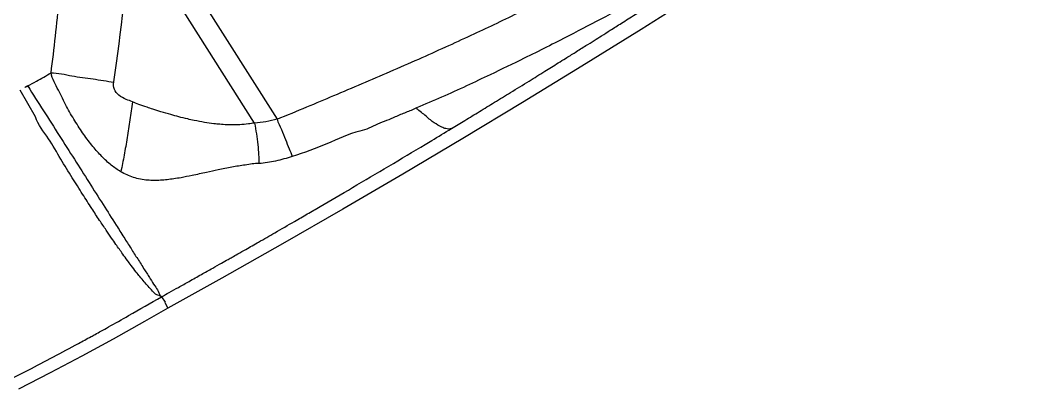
# Model space of a CAD drawing. Header units: millimetres. Extents: x 1145859089 to 1147511753, y -1047484727 to -1047247487.
# Drawn here: x 1146328597.6 to 1146328680.7, y -1047439536.4 to -1047439505.3 of the extents above; entities that cross this region are included whole.
import ezdxf
from ezdxf.xclip import XClip

# ---------------------------------------------------------------- set-up
doc = ezdxf.new("R2010")
doc.units = ezdxf.units.MM
doc.header["$LTSCALE"] = 100
doc.header["$MEASUREMENT"] = 0
doc.header["$XCLIPFRAME"] = 2
doc.linetypes.add('CENTERX2', pattern=[4, 2.5, -0.5, 0.5, -0.5])
doc.layers.get('0').update_dxf_attribs({"linetype": 'CONTINUOUS'})
for name, color, linetype in [('L-지중매입', 3, 'CENTERX2'), ('XREF', 135, 'CONTINUOUS'), ('단지배치도$0$W240910', 135, 'CONTINUOUS')]:
    doc.layers.add(name, color=color, linetype=linetype)

# ---------------------------------------------------------------- blocks, each defined once
blk = doc.blocks.new('단지배치도$0$zw$9902')
at = {"layer": '단지배치도$0$W240910', "linetype": 'ByBlock', "ltscale": 20}
for p, q in [((59932.418, -68124.249), (59945.035, -68144.081)), ((59943.176, -68144.394), (59933.104, -68128.563)), ((59979.1, -68134.053), (59974.864, -68136.729)), ((59974.864, -68136.729), (59970.016, -68139.746)), ((59970.016, -68139.746), (59965.147, -68142.727)), ((59925.228, -68143.887), (59923.973, -68141.703)), ((59965.147, -68142.727), (59960.257, -68145.674)), ((59960.257, -68145.674), (59955.345, -68148.584)), ((59957.168, -68146.144), (59957.697, -68145.826)), ((59955.345, -68148.584), (59950.412, -68151.46)), ((59950.412, -68151.46), (59945.459, -68154.299)), ((59945.459, -68154.299), (59940.486, -68157.103)), ((59932.376, -68155.126), (59932.368, -68155.114)), ((59940.486, -68157.103), (59936.067, -68159.554)), ((59935.539, -68158.624), (59935.536, -68158.626)), ((59935.536, -68158.626), (59935.536, -68158.627)), ((59935.536, -68158.627), (59935.537, -68158.627)), ((59935.537, -68158.627), (59935.538, -68158.626)), ((59935.538, -68158.626), (59935.539, -68158.625)), ((59935.543, -68158.62), (59935.539, -68158.624)), ((59935.539, -68158.625), (59935.541, -68158.625)), ((59935.541, -68158.625), (59935.546, -68158.623)), ((59935.543, -68158.604), (59935.548, -68158.616)), ((59935.548, -68158.616), (59935.543, -68158.62)), ((59935.546, -68158.623), (59935.552, -68158.62)), ((59935.552, -68158.62), (59935.857, -68159.077)), ((59935.857, -68159.077), (59935.812, -68159.102)), ((59935.812, -68159.102), (59936.067, -68159.554)), ((59936.067, -68159.554), (59934.146, -68160.654)), ((59934.146, -68160.654), (59931.59, -68162.083)), ((59931.59, -68162.083), (59929.019, -68163.482)), ((59929.019, -68163.482), (59926.431, -68164.851)), ((59926.431, -68164.851), (59923.827, -68166.191))]:
    blk.add_line(p, q, dxfattribs=at)
at = {"layer": '단지배치도$0$W240910'}
for radius in [11431.377, 11931.377]:
    blk.add_arc((57394.291, -57699.4), radius, 251.6277496, 321.4181311, dxfattribs=at)
at = {"layer": '단지배치도$0$W240910', "linetype": 'ByBlock', "ltscale": 20}
for centre, radius, start, end in [((59683.122, -68105.708), 251.025, 351.9095, 354.77627), ((59585.646, -67527.006), 722.053, 301.015407, 301.165071), ((59810.438, -67943.683), 248.7, 295.04655, 297.33092)]:
    blk.add_arc(centre, radius, start, end, dxfattribs=at)
for points, knots in [([(59926.494, -68140.298), (59926.76, -68138.297), (59927.191, -68134.221), (59927.571, -68130.14), (59927.716, -68128.066)], [0, 0, 0, 0, 6.055179, 12.29393, 12.29393, 12.29393, 12.29393]), ([(59960.931, -68137.21), (59962.204, -68136.626), (59964.767, -68135.4), (59968.599, -68133.49), (59972.434, -68131.537), (59974.907, -68130.097), (59976.165, -68129.438)], [0, 0, 0, 0, 4.199429, 8.524364, 12.844117, 17.106084, 17.106084, 17.106084, 17.106084]), ([(59978.054, -68132.408), (59977.064, -68132.956), (59975.03, -68134.059), (59971.997, -68135.673), (59968.733, -68137.364), (59965.596, -68138.966), (59963.423, -68139.987), (59962.503, -68140.446)], [0, 0, 0, 0, 3.394054, 6.942998, 10.306959, 14.421481, 17.507816, 17.507816, 17.507816, 17.507816]), ([(59959.312, -68144.852), (59959.684, -68144.628), (59960.448, -68144.164), (59961.627, -68143.447), (59962.873, -68142.687), (59964.231, -68141.854), (59965.609, -68141.005), (59966.912, -68140.198), (59967.909, -68139.578), (59968.737, -68139.063), (59969.491, -68138.591), (59970.276, -68138.1), (59970.993, -68137.649), (59971.66, -68137.229), (59972.402, -68136.761), (59973.319, -68136.18), (59974.356, -68135.522), (59975.401, -68134.855), (59976.342, -68134.253), (59977.146, -68133.736), (59977.813, -68133.307), (59978.212, -68133.049), (59978.389, -68132.935)], [0, 0, 0, 0, 1.30232, 2.682145, 4.139488, 5.681888, 7.46195, 8.994361, 10.279153, 10.984886, 11.919185, 12.948395, 13.761332, 14.460806, 15.311977, 16.395281, 17.715739, 18.996063, 20.113646, 21.068948, 21.862387, 22.494313, 22.494313, 22.494313, 22.494313]), ([(59945.035, -68144.081), (59945.846, -68143.743), (59947.398, -68143.105), (59949.717, -68142.134), (59951.992, -68141.172), (59954.309, -68140.176), (59956.594, -68139.175), (59958.808, -68138.187), (59960.236, -68137.528), (59960.931, -68137.21)], [0, 0, 0, 0, 2.6377, 5.033813, 7.542093, 10.046145, 12.601257, 15.025661, 17.319526, 17.319526, 17.319526, 17.319526]), ([(59924.587, -68141.361), (59924.824, -68141.235), (59925.457, -68140.875), (59926.091, -68140.516), (59926.494, -68140.298)], [0, 0, 0, 0, 0.808025, 2.184233, 2.184233, 2.184233, 2.184233]), ([(59926.494, -68140.298), (59927.072, -68140.278), (59928.213, -68140.582), (59929.936, -68140.754), (59931.076, -68140.976), (59931.648, -68141.037)], [0, 0, 0, 0, 1.732571, 3.479891, 5.206659, 5.206659, 5.206659, 5.206659]), ([(59932.209, -68148.384), (59931.939, -68148.224), (59931.395, -68147.839), (59930.637, -68147.139), (59929.889, -68146.29), (59929.152, -68145.312), (59928.433, -68144.217), (59927.725, -68143.011), (59927.116, -68141.688), (59926.601, -68140.796), (59926.494, -68140.298)], [0, 0, 0, 0, 0.941821, 1.990378, 3.090346, 4.331794, 5.659356, 7.019941, 8.518113, 10.0465, 10.0465, 10.0465, 10.0465]), ([(59962.503, -68140.446), (59961.846, -68140.742), (59960.528, -68141.376), (59958.52, -68142.292), (59957.139, -68142.844), (59956.466, -68143.163)], [0, 0, 0, 0, 2.160913, 4.387149, 6.620692, 6.620692, 6.620692, 6.620692]), ([(59924.587, -68141.361), (59925.003, -68142.048), (59925.886, -68143.385), (59927.149, -68145.393), (59928.396, -68147.346), (59929.594, -68149.231), (59930.736, -68151.026), (59931.688, -68152.521), (59932.448, -68153.72), (59933.04, -68154.644), (59933.409, -68155.243), (59933.597, -68155.526)], [0, 0, 0, 0, 2.408812, 4.806042, 7.115679, 9.359763, 11.508208, 13.498095, 14.676057, 15.768155, 16.787996, 16.787996, 16.787996, 16.787996]), ([(59933.164, -68142.672), (59933.004, -68142.59), (59932.603, -68142.463), (59932.057, -68142.166), (59931.635, -68141.66), (59931.602, -68141.233), (59931.648, -68141.037)], [0, 0, 0, 0, 0.538337, 1.257748, 1.839007, 2.442706, 2.442706, 2.442706, 2.442706]), ([(59933.164, -68142.672), (59933.103, -68143.161), (59932.971, -68144.136), (59932.749, -68145.587), (59932.485, -68147.002), (59932.327, -68147.938), (59932.21, -68148.389)], [0, 0, 0, 0, 1.477175, 2.953024, 4.401303, 5.796969, 5.796969, 5.796969, 5.796969]), ([(59943.176, -68144.394), (59943.009, -68144.428), (59942.604, -68144.488), (59942.048, -68144.538), (59941.455, -68144.555), (59940.915, -68144.544), (59940.362, -68144.506), (59939.757, -68144.443), (59939.052, -68144.341), (59938.335, -68144.206), (59937.629, -68144.051), (59936.99, -68143.893), (59936.258, -68143.693), (59935.553, -68143.485), (59934.903, -68143.279), (59934.302, -68143.081), (59933.737, -68142.892), (59933.343, -68142.736), (59933.164, -68142.672)], [0, 0, 0, 0, 0.510981, 1.224774, 1.674982, 2.290574, 2.844715, 3.337367, 4.115218, 4.978433, 5.528492, 6.281716, 6.954165, 7.803977, 8.485458, 8.999874, 9.703347, 10.272252, 10.272252, 10.272252, 10.272252]), ([(59956.466, -68143.163), (59956.178, -68143.303), (59955.588, -68143.533), (59955.001, -68143.768), (59954.715, -68143.896)], [0, 0, 0, 0, 0.958719, 1.898517, 1.898517, 1.898517, 1.898517]), ([(59959.312, -68144.852), (59959.172, -68144.901), (59958.884, -68144.883), (59958.411, -68144.701), (59957.993, -68144.438), (59957.435, -68144.037), (59957, -68143.6), (59956.546, -68143.325), (59956.466, -68143.163)], [0, 0, 0, 0, 0.44489, 0.811027, 1.525203, 1.915333, 2.866426, 3.408192, 3.408192, 3.408192, 3.408192]), ([(59932.376, -68155.126), (59932.187, -68154.863), (59931.881, -68154.43), (59931.429, -68153.779), (59930.981, -68153.123), (59930.437, -68152.31), (59929.792, -68151.327), (59929.044, -68150.166), (59928.202, -68148.823), (59927.251, -68147.317), (59926.325, -68145.62), (59925.435, -68144.55), (59925.228, -68143.887)], [0, 0, 0, 0, 0.971139, 1.590003, 2.378507, 3.352322, 4.525215, 5.906136, 7.495719, 9.282519, 11.239702, 13.323479, 13.323479, 13.323479, 13.323479]), ([(59945.035, -68144.081), (59944.726, -68144.149), (59944.123, -68144.354), (59943.487, -68144.358), (59943.176, -68144.394)], [0, 0, 0, 0, 0.94919, 1.889976, 1.889976, 1.889976, 1.889976]), ([(59945.035, -68144.081), (59945.102, -68144.379), (59945.4, -68144.912), (59945.7, -68145.726), (59946.002, -68146.458), (59946.184, -68146.921), (59946.268, -68147.133)], [0, 0, 0, 0, 0.916797, 1.801428, 2.606514, 3.291751, 3.291751, 3.291751, 3.291751]), ([(59954.715, -68143.896), (59954.238, -68144.11), (59953.254, -68144.442), (59952.326, -68144.949), (59951.82, -68145.061)], [0, 0, 0, 0, 1.565759, 3.119985, 3.119985, 3.119985, 3.119985]), ([(59943.176, -68144.394), (59943.231, -68144.691), (59943.331, -68145.281), (59943.445, -68146.147), (59943.518, -68146.959), (59943.54, -68147.477), (59943.542, -68147.72)], [0, 0, 0, 0, 0.905592, 1.794534, 2.622096, 3.349577, 3.349577, 3.349577, 3.349577]), ([(59951.82, -68145.061), (59950.876, -68145.271), (59949.093, -68146.182), (59947.228, -68146.826), (59946.267, -68147.132)], [0, 0, 0, 0, 2.902757, 5.926835, 5.926835, 5.926835, 5.926835]), ([(59935.552, -68158.62), (59935.763, -68158.503), (59936.225, -68158.246), (59936.977, -68157.828), (59937.856, -68157.337), (59938.792, -68156.812), (59939.682, -68156.312), (59940.412, -68155.899), (59940.942, -68155.6), (59941.382, -68155.351), (59941.865, -68155.077), (59942.591, -68154.665), (59943.606, -68154.086), (59944.939, -68153.323), (59946.095, -68152.658), (59946.981, -68152.146), (59947.504, -68151.843), (59948.026, -68151.54), (59949.259, -68150.824), (59952.314, -68149.038), (59955.184, -68147.334), (59957.168, -68146.144)], [0, 0, 0, 0, 0.723435, 1.583806, 2.5811, 3.744154, 4.804262, 5.64301, 6.260442, 6.629825, 7.161854, 7.924766, 9.133818, 10.669392, 12.530651, 13.135079, 13.739285, 14.343254, 14.946971, 18.016046, 24.958877, 24.958877, 24.958877, 24.958877]), ([(59946.267, -68147.132), (59945.817, -68147.268), (59944.929, -68147.562), (59943.998, -68147.661), (59943.541, -68147.718)], [0, 0, 0, 0, 1.412121, 2.793816, 2.793816, 2.793816, 2.793816]), ([(59943.541, -68147.718), (59943.165, -68147.697), (59942.422, -68147.846), (59941.304, -68147.996), (59940.249, -68148.215), (59939.163, -68148.453), (59938.156, -68148.678), (59937.26, -68148.858), (59936.579, -68148.97), (59936.016, -68149.042), (59935.471, -68149.087), (59934.941, -68149.102), (59934.388, -68149.083), (59933.821, -68149.011), (59933.249, -68148.866), (59932.712, -68148.657), (59932.376, -68148.481), (59932.209, -68148.384)], [0, 0, 0, 0, 1.130442, 2.241856, 3.395507, 4.356274, 5.580348, 6.490154, 7.096806, 7.650003, 8.193968, 8.736467, 9.238265, 9.854521, 10.446638, 11.002625, 11.581697, 11.581697, 11.581697, 11.581697]), ([(59935.533, -68158.61), (59935.418, -68158.543), (59935.122, -68158.49), (59934.797, -68158.128), (59934.46, -68157.774), (59934.114, -68157.379), (59933.794, -68156.997), (59933.436, -68156.549), (59933.096, -68156.106), (59932.73, -68155.615), (59932.501, -68155.299), (59932.372, -68155.121), (59932.368, -68155.114)], [0, 0, 0, 0, 0.395987, 0.860955, 1.405966, 1.878154, 2.432419, 2.903301, 3.597148, 4.10581, 4.742257, 4.76664, 4.76664, 4.76664, 4.76664]), ([(59933.597, -68155.526), (59933.789, -68155.815), (59934.124, -68156.363), (59934.6, -68157.087), (59934.955, -68157.692), (59935.309, -68158.124), (59935.384, -68158.536), (59935.543, -68158.604)], [0, 0, 0, 0, 1.040563, 1.923322, 2.607708, 3.12241, 3.641986, 3.641986, 3.641986, 3.641986]), ([(59924.624, -68164.62), (59926.003, -68163.907), (59927.723, -68162.998), (59929.541, -68162.009), (59930.156, -68161.672), (59930.631, -68161.411), (59931.549, -68160.903), (59933.207, -68159.973), (59934.656, -68159.142), (59935.552, -68158.62)], [0, 0, 0, 0, 4.659383, 5.833447, 6.209013, 6.764018, 7.459175, 9.356377, 12.468955, 12.468955, 12.468955, 12.468955])]:
    blk.add_open_spline(points, degree=3, knots=knots, dxfattribs=at)
blk.add_open_spline([(59924.587, -68141.361), (59924.38, -68141.471), (59924.176, -68141.587), (59923.973, -68141.703)], degree=3, dxfattribs=at)
blk = doc.blocks.new('단지배치도')
blk.add_blockref('단지배치도$0$zw$9902', (141034.193, 142437.157))

msp = doc.modelspace()

# ---------------------------------------------------------------- linework, layer by layer
at = {"layer": 'L-지중매입', "ltscale": 2}
msp.add_arc((1146292364.149594, -1047402174.186541, 0), 45716.750817, 303.4822833292, 333.0437788935, dxfattribs=at)

# ---------------------------------------------------------------- block references
at = {"layer": 'XREF'}
ref = msp.add_blockref('단지배치도', (1146127639.433663, -1047513806.462535), dxfattribs=at)
XClip(ref).set_block_clipping_path([(72982.4064819524, 34919.7593965298), (360382.4067475507, 255319.7593436697)])

doc.saveas('drawing.dxf')
